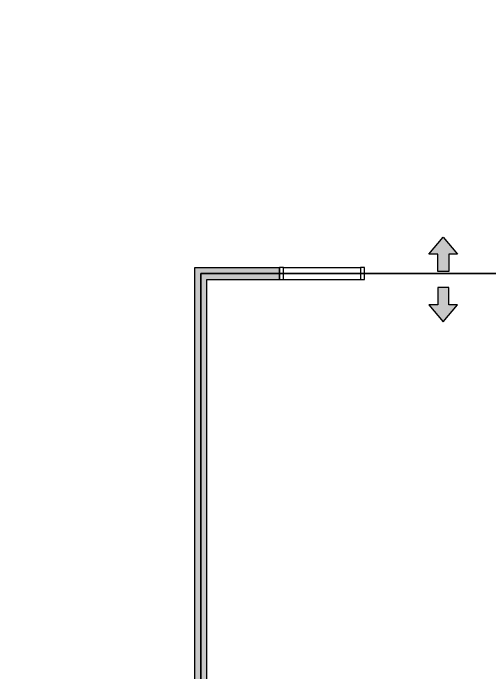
# Model space of a CAD drawing. Extents: x 259761 to 283296, y -701091 to -693683.
# Drawn here: x 261854 to 262444, y -699087 to -698271 of the extents above; entities that cross this region are included whole.
import ezdxf

# ---------------------------------------------------------------- set-up
doc = ezdxf.new("R2010")
doc.units = 0
doc.header["$MEASUREMENT"] = 0
doc.layers.add('MKDU0', color=50, linetype='CONTINUOUS')

msp = doc.modelspace()

# ---------------------------------------------------------------- hatches: boundary and pattern name
at = {"layer": 'MKDU0', "ltscale": 0.03}
h = msp.add_hatch(color=8, dxfattribs=at)
h.dxf.hatch_style = 1
h.paths.add_polyline_path([(262386.61, -698548.08), (262404.31, -698569.23), (262393.35, -698569.23), (262393.35, -698590.38), (262379.87, -698590.38), (262379.87, -698569.23), (262368.91, -698569.23)])
h = msp.add_hatch(dxfattribs=at)
h.set_pattern_fill('DASH', color=8)
h.set_pattern_definition([(0, (256351.4238, -647212.943), (3.175, 3.175), [3.175, -3.175])])
h.paths.add_polyline_path([(262184.11, -698585.38), (262079.11, -698585.38), (262079.11, -700055.38), (262094.11, -700055.38), (262094.11, -698600.38), (262184.11, -698600.38)])
h = msp.add_hatch(color=8, dxfattribs=at)
h.dxf.hatch_style = 1
h.paths.add_polyline_path([(262386.61, -698652.68), (262404.31, -698631.53), (262393.35, -698631.53), (262393.35, -698610.38), (262379.87, -698610.38), (262379.87, -698631.53), (262368.91, -698631.53)])

# ---------------------------------------------------------------- linework, layer by layer
at = {"layer": 'MKDU0', "color": 8, "ltscale": 0.03}
msp.add_line((262189.11, -698600.38), (262284.11, -698600.38), dxfattribs=at)
for points in [[(261719.11, -700065.38), (261719.11, -698155.38), (279841.61, -698155.38), (279841.61, -698592.88), (272886.61, -698592.88), (272886.36, -700065.38), (272624.11, -700065.38), (272624.11, -698592.88), (267186.61, -698592.88), (267186.61, -700065.38), (265386.61, -700065.38), (265386.61, -698592.88), (262086.61, -698592.88), (262086.61, -700065.38)], [(262386.61, -698548.08), (262404.31, -698569.23), (262393.35, -698569.23), (262393.35, -698590.38), (262379.87, -698590.38), (262379.87, -698569.23), (262368.91, -698569.23)], [(262184.11, -698600.38), (262189.11, -698600.38), (262189.11, -698585.38), (262184.11, -698585.38)], [(262284.11, -698600.38), (262289.11, -698600.38), (262289.11, -698585.38), (262284.11, -698585.38)], [(262386.61, -698652.68), (262404.31, -698631.53), (262393.35, -698631.53), (262393.35, -698610.38), (262379.87, -698610.38), (262379.87, -698631.53), (262368.91, -698631.53)]]:
    msp.add_lwpolyline(points, close=True, dxfattribs=at)
for points in [[(262079.11, -700055.38), (262079.11, -698585.38), (262184.11, -698585.38)], [(263586.61, -699512.88), (263654.11, -699512.88), (263654.11, -699720.38), (263654.11, -699735.38), (263519.11, -699735.38), (263519.11, -699980.38), (263586.61, -699980.38), (263586.61, -700065.38), (263289.11, -700065.38), (263289.11, -700076.38), (262384.11, -700076.38), (262384.11, -700065.38), (262086.61, -700065.38), (262086.61, -698592.88), (263586.61, -698592.88), (263586.61, -699512.88)], [(262184.11, -698600.38), (262184.11, -698585.38)], [(262189.11, -698585.38), (262284.11, -698585.38)], [(262094.11, -700055.38), (262094.11, -698600.38), (262184.11, -698600.38)]]:
    msp.add_lwpolyline(points, dxfattribs=at)

doc.saveas('drawing.dxf')
